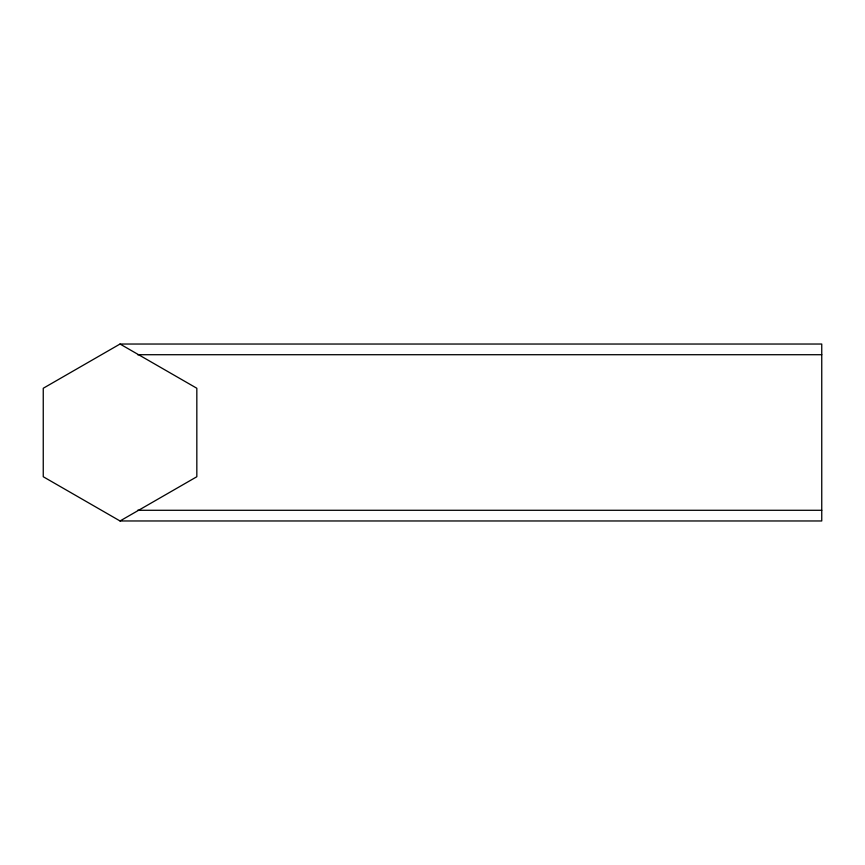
<?xml version="1.0" encoding="UTF-8"?>
<svg xmlns="http://www.w3.org/2000/svg" width="865" height="865" viewBox="0 0 865 865"><rect width="100%" height="100%" fill="white"/><g stroke="black" fill="none" stroke-linecap="round" stroke-linejoin="round"><path stroke-width="1.3" d="M120.04 344.032L43.25 388.266L43.25 476.734L120.04 520.968L821.75 520.968L821.75 344.032L120.04 344.032L196.831 388.266L196.831 476.734L120.04 520.968M137.578 354.715L821.75 354.715M137.578 510.285L821.75 510.285"/></g></svg>
